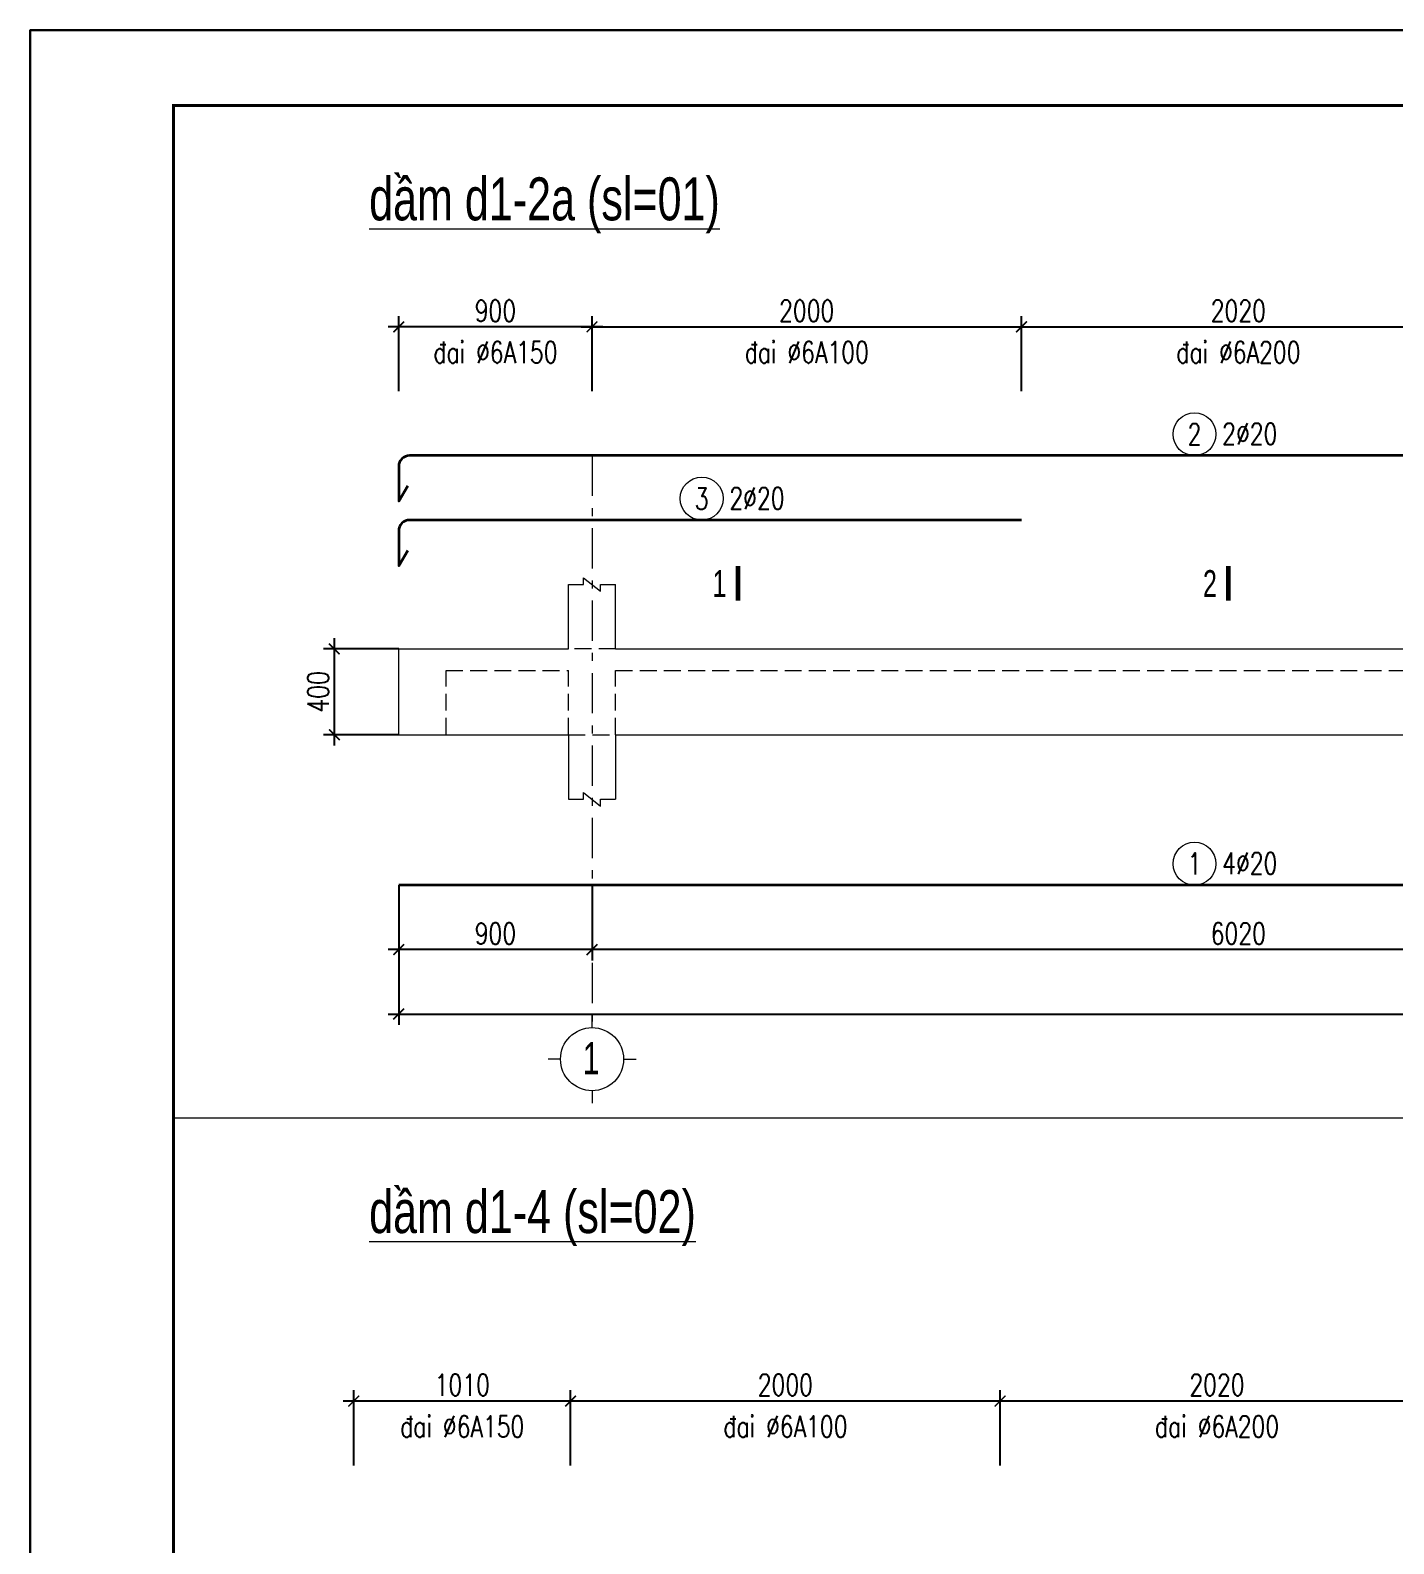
# Model space of a CAD drawing. Extents: x -2098986 to 943, y -1296280 to 73591.
# Drawn here: x -1794240 to -1781541, y -1198857 to -1184760 of the extents above; entities that cross this region are included whole.
import ezdxf
from ezdxf.enums import TextEntityAlignment as Align

# ---------------------------------------------------------------- set-up
doc = ezdxf.new("R2010")
doc.units = 0
doc.header["$LTSCALE"] = 150
doc.header["$PDMODE"] = 35
doc.linetypes.add('_An', pattern=[5, 3.5, -1.5])
doc.linetypes.add('_Tim', pattern=[9, 5, -1.5, 1, -1.5])
doc.layers.get('Defpoints').update_dxf_attribs({"lineweight": 18})
for name, color, linetype, lineweight in [('05.Text', 253, 'Continuous', 18), ('11.Khung bo', 32, 'Continuous', 50), ('12.Khung', 36, 'Continuous', 25), ('LS-DIM', 251, 'Continuous', 13), ('LS-TEXT', 60, 'Continuous', 20), ('LS-THAY', 7, 'Continuous', 20), ('LS-THEP', 3, 'Continuous', 35), ('LS-TRUC', 108, '_Tim', 9)]:
    doc.layers.add(name, color=color, linetype=linetype, lineweight=lineweight)
doc.layers.add('DIM', color=1, linetype='Continuous')
doc.layers.add('Tpl_Bound', color=1, linetype='Continuous', plot=False)
doc.styles.add('KCVN-LEADER', font='vnromadi.shx', dxfattribs={"width": 0.7, "height": 4})
doc.styles.add('LS.TEXT', font='vnromadi.shx', dxfattribs={"width": 0.7, "height": 4})
doc.styles.add('vnsimpli', font='vnsimli.shx', dxfattribs={"width": 0.75})
doc.dimstyles.new('D10', dxfattribs={"dimtxt": 200, "dimasz": 0, "dimexe": 0, "dimexo": 0, "dimgap": 0, "dimtad": 1, "dimdec": 0, "dimlfac": 0.1, "dimzin": 0, "dimdsep": 46, "dimtxsty": 'vnsimpli', "dimblk1": 'ARCHTICK', "dimblk2": 'ARCHTICK', "dimsah": 1, "dimcen": 0, "dimsd1": 1, "dimsd2": 1, "dimclrd": 256, "dimclre": 256, "dimclrt": 60, "dimadec": 0, "dimazin": 0, "dimtfac": 0.02, "dimtdec": 0, "dimtix": 1, "dimtmove": 2, "dimatfit": 3, "dimldrblk": 'ARCHTICK', "dimfxl": 100, "dimtolj": 1, "dimtzin": 0, "dimarcsym": 0})
doc.dimstyles.new('D50', dxfattribs={"dimtxt": 200, "dimasz": 100, "dimexe": 100, "dimexo": 0, "dimgap": 50, "dimtad": 1, "dimdec": 0, "dimlfac": 0.5, "dimzin": 0, "dimdsep": 46, "dimtxsty": 'vnsimpli', "dimblk1": 'ARCHTICK', "dimblk2": 'ARCHTICK', "dimsah": 1, "dimcen": 0, "dimdle": 100, "dimclrd": 256, "dimclre": 256, "dimclrt": 60, "dimadec": 0, "dimazin": 0, "dimtfac": 0.02, "dimtdec": 0, "dimtix": 1, "dimtmove": 2, "dimatfit": 3, "dimldrblk": 'ARCHTICK', "dimfxl": 100, "dimtolj": 1, "dimtzin": 0, "dimarcsym": 0})

# ---------------------------------------------------------------- blocks, each defined once
blk = doc.blocks.new('_ArchTick')
at = {"layer": 'DIM', "color": 0, "const_width": 0.15}
blk.add_lwpolyline([(-0.5, -0.5), (0.5, 0.5)], dxfattribs=at)
blk = doc.blocks.new('*D1621')
at = {"layer": 'Defpoints', "color": 0, "transparency": 16777216}
for p in [(-1789207, -1197528), (-1789207, -1198128), (-1785207, -1198128)]:
    blk.add_point(p, dxfattribs=at)
at = {"layer": 'LS-DIM', "lineweight": -2, "transparency": 16777216}
for p, q in [((-1789207, -1198128), (-1789207, -1197428)), ((-1785207, -1198128), (-1785207, -1197428)), ((-1785107, -1197528), (-1789307, -1197528))]:
    blk.add_line(p, q, dxfattribs=at)
at = {"layer": 'LS-DIM', "lineweight": -2, "transparency": 16777216, "xscale": 100, "yscale": 100, "zscale": 100, "rotation": 180}
blk.add_blockref('_ArchTick', (-1789207, -1197528), dxfattribs=at)
at = {"layer": 'LS-DIM', "lineweight": -2, "transparency": 16777216, "xscale": 100, "yscale": 100, "zscale": 100}
blk.add_blockref('_ArchTick', (-1785207, -1197528), dxfattribs=at)
at = {"layer": 'LS-DIM', "color": 60, "transparency": 16777216, "insert": (-1787207, -1197378), "char_height": 200, "attachment_point": 5, "style": 'vnsimpli'}
blk.add_mtext('\\A1;2000', dxfattribs=at)
blk = doc.blocks.new('*D1622')
at = {"layer": 'Defpoints', "color": 0, "transparency": 16777216}
for p in [(-1785207, -1197865), (-1789207, -1198128), (-1785207, -1198128)]:
    blk.add_point(p, dxfattribs=at)
at = {"layer": 'LS-DIM', "lineweight": -2, "transparency": 16777216}
for p, q in [((-1789207, -1198128), (-1789207, -1197865)), ((-1785207, -1198128), (-1785207, -1197865))]:
    blk.add_line(p, q, dxfattribs=at)
at = {"layer": 'LS-DIM', "color": 60, "transparency": 16777216, "insert": (-1787207, -1197765), "char_height": 200, "attachment_point": 5, "style": 'vnsimpli'}
blk.add_mtext('\\A1;®ai %%C6A100', dxfattribs=at)
blk = doc.blocks.new('*D1623')
at = {"layer": 'Defpoints', "color": 0, "transparency": 16777216}
for p in [(-1785207, -1197528), (-1785207, -1198128), (-1781167, -1198128)]:
    blk.add_point(p, dxfattribs=at)
at = {"layer": 'LS-DIM', "lineweight": -2, "transparency": 16777216}
for p, q in [((-1785207, -1198128), (-1785207, -1197428)), ((-1781167, -1198128), (-1781167, -1197428)), ((-1781067, -1197528), (-1785307, -1197528))]:
    blk.add_line(p, q, dxfattribs=at)
at = {"layer": 'LS-DIM', "lineweight": -2, "transparency": 16777216, "xscale": 100, "yscale": 100, "zscale": 100, "rotation": 180}
blk.add_blockref('_ArchTick', (-1785207, -1197528), dxfattribs=at)
at = {"layer": 'LS-DIM', "lineweight": -2, "transparency": 16777216, "xscale": 100, "yscale": 100, "zscale": 100}
blk.add_blockref('_ArchTick', (-1781167, -1197528), dxfattribs=at)
at = {"layer": 'LS-DIM', "color": 60, "transparency": 16777216, "insert": (-1783187, -1197378), "char_height": 200, "attachment_point": 5, "style": 'vnsimpli'}
blk.add_mtext('\\A1;2020', dxfattribs=at)
blk = doc.blocks.new('*D1624')
at = {"layer": 'Defpoints', "color": 0, "transparency": 16777216}
for p in [(-1781167, -1197865), (-1785207, -1198128), (-1781167, -1198128)]:
    blk.add_point(p, dxfattribs=at)
at = {"layer": 'LS-DIM', "lineweight": -2, "transparency": 16777216}
for p, q in [((-1785207, -1198128), (-1785207, -1197865)), ((-1781167, -1198128), (-1781167, -1197865))]:
    blk.add_line(p, q, dxfattribs=at)
at = {"layer": 'LS-DIM', "color": 60, "transparency": 16777216, "insert": (-1783187, -1197765), "char_height": 200, "attachment_point": 5, "style": 'vnsimpli'}
blk.add_mtext('\\A1;®ai %%C6A200', dxfattribs=at)
blk = doc.blocks.new('*D1625')
at = {"layer": 'Defpoints', "color": 0, "transparency": 16777216}
for p in [(-1791227, -1197528), (-1791227, -1198128), (-1789207, -1198128)]:
    blk.add_point(p, dxfattribs=at)
at = {"layer": 'LS-DIM', "lineweight": -2, "transparency": 16777216}
for p, q in [((-1791227, -1198128), (-1791227, -1197428)), ((-1789207, -1198128), (-1789207, -1197428)), ((-1789107, -1197528), (-1791327, -1197528))]:
    blk.add_line(p, q, dxfattribs=at)
at = {"layer": 'LS-DIM', "lineweight": -2, "transparency": 16777216, "xscale": 100, "yscale": 100, "zscale": 100, "rotation": 180}
blk.add_blockref('_ArchTick', (-1791227, -1197528), dxfattribs=at)
at = {"layer": 'LS-DIM', "lineweight": -2, "transparency": 16777216, "xscale": 100, "yscale": 100, "zscale": 100}
blk.add_blockref('_ArchTick', (-1789207, -1197528), dxfattribs=at)
at = {"layer": 'LS-DIM', "color": 60, "transparency": 16777216, "insert": (-1790217, -1197378), "char_height": 200, "attachment_point": 5, "style": 'vnsimpli'}
blk.add_mtext('\\A1;1010', dxfattribs=at)
blk = doc.blocks.new('*D1626')
at = {"layer": 'Defpoints', "color": 0, "transparency": 16777216}
for p in [(-1789207, -1197865), (-1791227, -1198128), (-1789207, -1198128)]:
    blk.add_point(p, dxfattribs=at)
at = {"layer": 'LS-DIM', "lineweight": -2, "transparency": 16777216}
for p, q in [((-1791227, -1198128), (-1791227, -1197865)), ((-1789207, -1198128), (-1789207, -1197865))]:
    blk.add_line(p, q, dxfattribs=at)
at = {"layer": 'LS-DIM', "color": 60, "transparency": 16777216, "insert": (-1790217, -1197765), "char_height": 200, "attachment_point": 5, "style": 'vnsimpli'}
blk.add_mtext('\\A1;®ai %%C6A150', dxfattribs=at)
blk = doc.blocks.new('100')
at = {"layer": '11.Khung bo', "const_width": 26.7}
blk.add_lwpolyline([(1860913, -945240), (1860913, -916940), (1896063, -916940), (1896063, -945240)], close=True, dxfattribs=at)
blk.add_lwpolyline([(1860913, -945240), (1860913, -916940), (1896063, -916940), (1896063, -945240)], close=True, dxfattribs=at)
blk.add_lwpolyline([(1860913, -945240), (1860913, -916940), (1896063, -916940), (1896063, -945240)], close=True, dxfattribs=at)
at = {"layer": '12.Khung'}
blk.add_lwpolyline([(1901579, -945940), (1901579, -916240), (1859580, -916240), (1859580, -945940)], close=True, dxfattribs=at)
blk.add_lwpolyline([(1901579, -945940), (1901579, -916240), (1859580, -916240), (1859580, -945940)], close=True, dxfattribs=at)
blk.add_lwpolyline([(1901579, -945940), (1901579, -916240), (1859580, -916240), (1859580, -945940)], close=True, dxfattribs=at)
blk = doc.blocks.new('A$C0F04115F')
at = {"layer": 'LS-THAY'}
for p, q in [((-380, 380), (-380, 530)), ((-760, 0), (-910, 0)), ((0, 0), (150, 0)), ((-380, -380), (-380, -530))]:
    blk.add_line(p, q, dxfattribs=at)
blk.add_circle((-380, 0), 380, dxfattribs=at)
blk = doc.blocks.new('*D1936')
at = {"layer": 'Defpoints', "color": 0, "transparency": 16777216}
for p in [(-1790808, -1192723), (-1789008, -1192723), (-1790808, -1193323)]:
    blk.add_point(p, dxfattribs=at)
at = {"layer": 'LS-DIM', "lineweight": -2, "transparency": 16777216}
for p, q in [((-1790808, -1192723), (-1790808, -1193423)), ((-1789008, -1192723), (-1789008, -1193423)), ((-1788908, -1193323), (-1790908, -1193323))]:
    blk.add_line(p, q, dxfattribs=at)
at = {"layer": 'LS-DIM', "lineweight": -2, "transparency": 16777216, "xscale": 100, "yscale": 100, "zscale": 100, "rotation": 180}
blk.add_blockref('_ArchTick', (-1790808, -1193323), dxfattribs=at)
at = {"layer": 'LS-DIM', "lineweight": -2, "transparency": 16777216, "xscale": 100, "yscale": 100, "zscale": 100}
blk.add_blockref('_ArchTick', (-1789008, -1193323), dxfattribs=at)
at = {"layer": 'LS-DIM', "color": 60, "transparency": 16777216, "insert": (-1789908, -1193173), "char_height": 200, "attachment_point": 5, "style": 'vnsimpli'}
blk.add_mtext('\\A1;900', dxfattribs=at)
blk = doc.blocks.new('*D1937')
at = {"layer": 'Defpoints', "color": 0, "transparency": 16777216}
for p in [(-1790808, -1187522), (-1790808, -1188122), (-1789008, -1188122)]:
    blk.add_point(p, dxfattribs=at)
at = {"layer": 'LS-DIM', "lineweight": -2, "transparency": 16777216}
for p, q in [((-1790808, -1188122), (-1790808, -1187422)), ((-1789008, -1188122), (-1789008, -1187422)), ((-1788908, -1187522), (-1790908, -1187522))]:
    blk.add_line(p, q, dxfattribs=at)
at = {"layer": 'LS-DIM', "lineweight": -2, "transparency": 16777216, "xscale": 100, "yscale": 100, "zscale": 100, "rotation": 180}
blk.add_blockref('_ArchTick', (-1790808, -1187522), dxfattribs=at)
at = {"layer": 'LS-DIM', "lineweight": -2, "transparency": 16777216, "xscale": 100, "yscale": 100, "zscale": 100}
blk.add_blockref('_ArchTick', (-1789008, -1187522), dxfattribs=at)
at = {"layer": 'LS-DIM', "color": 60, "transparency": 16777216, "insert": (-1789908, -1187372), "char_height": 200, "attachment_point": 5, "style": 'vnsimpli'}
blk.add_mtext('\\A1;900', dxfattribs=at)
blk = doc.blocks.new('*D1939')
at = {"layer": 'Defpoints', "color": 0, "transparency": 16777216}
for p in [(-1790808, -1192723), (-1769428, -1192723), (-1769428, -1193923)]:
    blk.add_point(p, dxfattribs=at)
at = {"layer": 'LS-DIM', "lineweight": -2, "transparency": 16777216}
for p, q in [((-1790808, -1192723), (-1790808, -1194023)), ((-1769428, -1192723), (-1769428, -1194023)), ((-1790908, -1193923), (-1769328, -1193923))]:
    blk.add_line(p, q, dxfattribs=at)
at = {"layer": 'LS-DIM', "lineweight": -2, "transparency": 16777216, "xscale": 100, "yscale": 100, "zscale": 100, "rotation": 180}
blk.add_blockref('_ArchTick', (-1790808, -1193923), dxfattribs=at)
at = {"layer": 'LS-DIM', "lineweight": -2, "transparency": 16777216, "xscale": 100, "yscale": 100, "zscale": 100}
blk.add_blockref('_ArchTick', (-1769428, -1193923), dxfattribs=at)
at = {"layer": 'LS-DIM', "color": 60, "transparency": 16777216, "insert": (-1780118, -1193773), "char_height": 200, "attachment_point": 5, "style": 'vnsimpli'}
blk.add_mtext('\\A1;10690', dxfattribs=at)
blk = doc.blocks.new('*D1941')
at = {"layer": 'Defpoints', "color": 0, "transparency": 16777216}
for p in [(-1789008, -1192723), (-1776968, -1192723), (-1789008, -1193323)]:
    blk.add_point(p, dxfattribs=at)
at = {"layer": 'LS-DIM', "lineweight": -2, "transparency": 16777216}
for p, q in [((-1789008, -1192723), (-1789008, -1193423)), ((-1776968, -1192723), (-1776968, -1193423)), ((-1776868, -1193323), (-1789108, -1193323))]:
    blk.add_line(p, q, dxfattribs=at)
at = {"layer": 'LS-DIM', "lineweight": -2, "transparency": 16777216, "xscale": 100, "yscale": 100, "zscale": 100, "rotation": 180}
blk.add_blockref('_ArchTick', (-1789008, -1193323), dxfattribs=at)
at = {"layer": 'LS-DIM', "lineweight": -2, "transparency": 16777216, "xscale": 100, "yscale": 100, "zscale": 100}
blk.add_blockref('_ArchTick', (-1776968, -1193323), dxfattribs=at)
at = {"layer": 'LS-DIM', "color": 60, "transparency": 16777216, "insert": (-1782988, -1193173), "char_height": 200, "attachment_point": 5, "style": 'vnsimpli'}
blk.add_mtext('\\A1;6020', dxfattribs=at)
blk = doc.blocks.new('*D1943')
at = {"layer": 'Defpoints', "color": 0, "transparency": 16777216}
for p in [(-1780968, -1187522), (-1785008, -1188122), (-1780968, -1188122)]:
    blk.add_point(p, dxfattribs=at)
at = {"layer": 'LS-DIM', "lineweight": -2, "transparency": 16777216}
for p, q in [((-1785008, -1188122), (-1785008, -1187422)), ((-1780968, -1188122), (-1780968, -1187422)), ((-1785108, -1187522), (-1780868, -1187522))]:
    blk.add_line(p, q, dxfattribs=at)
at = {"layer": 'LS-DIM', "lineweight": -2, "transparency": 16777216, "xscale": 100, "yscale": 100, "zscale": 100, "rotation": 180}
blk.add_blockref('_ArchTick', (-1785008, -1187522), dxfattribs=at)
at = {"layer": 'LS-DIM', "lineweight": -2, "transparency": 16777216, "xscale": 100, "yscale": 100, "zscale": 100}
blk.add_blockref('_ArchTick', (-1780968, -1187522), dxfattribs=at)
at = {"layer": 'LS-DIM', "color": 60, "transparency": 16777216, "insert": (-1782988, -1187372), "char_height": 200, "attachment_point": 5, "style": 'vnsimpli'}
blk.add_mtext('\\A1;2020', dxfattribs=at)
blk = doc.blocks.new('*D1944')
at = {"layer": 'Defpoints', "color": 0, "transparency": 16777216}
for p in [(-1791408, -1190522), (-1790808, -1190522), (-1790808, -1191322)]:
    blk.add_point(p, dxfattribs=at)
at = {"layer": 'LS-DIM', "lineweight": -2, "transparency": 16777216}
for p, q in [((-1790808, -1190522), (-1791508, -1190522)), ((-1791408, -1191422), (-1791408, -1190422)), ((-1790808, -1191322), (-1791508, -1191322))]:
    blk.add_line(p, q, dxfattribs=at)
at = {"layer": 'LS-DIM', "lineweight": -2, "transparency": 16777216, "xscale": 100, "yscale": 100, "zscale": 100}
for p, rotation in [((-1791408, -1190522), 90), ((-1791408, -1191322), 270)]:
    blk.add_blockref('_ArchTick', p, dxfattribs=dict(at, rotation=rotation))
at = {"layer": 'LS-DIM', "color": 60, "transparency": 16777216, "insert": (-1791558, -1190922), "char_height": 200, "attachment_point": 5, "rotation": 90, "style": 'vnsimpli'}
blk.add_mtext('\\A1;400', dxfattribs=at)
blk = doc.blocks.new('*D1946')
at = {"layer": 'Defpoints', "color": 0, "transparency": 16777216}
for p in [(-1789008, -1187859), (-1789008, -1188122), (-1785008, -1188122)]:
    blk.add_point(p, dxfattribs=at)
at = {"layer": 'LS-DIM', "lineweight": -2, "transparency": 16777216}
for p, q in [((-1789008, -1188122), (-1789008, -1187859)), ((-1785008, -1188122), (-1785008, -1187859))]:
    blk.add_line(p, q, dxfattribs=at)
at = {"layer": 'LS-DIM', "color": 60, "transparency": 16777216, "insert": (-1787008, -1187759), "char_height": 200, "attachment_point": 5, "style": 'vnsimpli'}
blk.add_mtext('\\A1;®ai %%C6A100', dxfattribs=at)
blk = doc.blocks.new('*D1947')
at = {"layer": 'Defpoints', "color": 0, "transparency": 16777216}
for p in [(-1785008, -1187522), (-1789008, -1188122), (-1785008, -1188122)]:
    blk.add_point(p, dxfattribs=at)
at = {"layer": 'LS-DIM', "lineweight": -2, "transparency": 16777216}
for p, q in [((-1789008, -1188122), (-1789008, -1187422)), ((-1785008, -1188122), (-1785008, -1187422)), ((-1789108, -1187522), (-1784908, -1187522))]:
    blk.add_line(p, q, dxfattribs=at)
at = {"layer": 'LS-DIM', "lineweight": -2, "transparency": 16777216, "xscale": 100, "yscale": 100, "zscale": 100, "rotation": 180}
blk.add_blockref('_ArchTick', (-1789008, -1187522), dxfattribs=at)
at = {"layer": 'LS-DIM', "lineweight": -2, "transparency": 16777216, "xscale": 100, "yscale": 100, "zscale": 100}
blk.add_blockref('_ArchTick', (-1785008, -1187522), dxfattribs=at)
at = {"layer": 'LS-DIM', "color": 60, "transparency": 16777216, "insert": (-1787008, -1187372), "char_height": 200, "attachment_point": 5, "style": 'vnsimpli'}
blk.add_mtext('\\A1;2000', dxfattribs=at)
blk = doc.blocks.new('*D1948')
at = {"layer": 'Defpoints', "color": 0, "transparency": 16777216}
for p in [(-1785008, -1187859), (-1785008, -1188122), (-1780968, -1188122)]:
    blk.add_point(p, dxfattribs=at)
at = {"layer": 'LS-DIM', "lineweight": -2, "transparency": 16777216}
for p, q in [((-1785008, -1188122), (-1785008, -1187859)), ((-1780968, -1188122), (-1780968, -1187859))]:
    blk.add_line(p, q, dxfattribs=at)
at = {"layer": 'LS-DIM', "color": 60, "transparency": 16777216, "insert": (-1782988, -1187759), "char_height": 200, "attachment_point": 5, "style": 'vnsimpli'}
blk.add_mtext('\\A1;®ai %%C6A200', dxfattribs=at)
blk = doc.blocks.new('*D1935')
at = {"layer": 'Defpoints', "color": 0, "transparency": 16777216}
for p in [(-1790808, -1187859), (-1790808, -1188122), (-1789008, -1188122)]:
    blk.add_point(p, dxfattribs=at)
at = {"layer": 'LS-DIM', "lineweight": -2, "transparency": 16777216}
for p, q in [((-1790808, -1188122), (-1790808, -1187859)), ((-1789008, -1188122), (-1789008, -1187859))]:
    blk.add_line(p, q, dxfattribs=at)
at = {"layer": 'LS-DIM', "color": 60, "transparency": 16777216, "insert": (-1789908, -1187759), "char_height": 200, "attachment_point": 5, "style": 'vnsimpli'}
blk.add_mtext('\\A1;®ai %%C6A150', dxfattribs=at)

msp = doc.modelspace()

# ---------------------------------------------------------------- linework, layer by layer
at = {"layer": 'LS-DIM', "linetype": '_An', "ltscale": 0.3}
for p, q in [((-1790367.7, -1190722.1), (-1789227.7, -1190722.1)), ((-1788787.7, -1191322.1), (-1788787.7, -1190722.1)), ((-1788787.7, -1190722.1), (-1777187.7, -1190722.1))]:
    msp.add_line(p, q, dxfattribs=at)
at = {"layer": 'LS-DIM'}
for points in [[(-1789227.7, -1189922.1), (-1789085.7, -1189922.1), (-1789085.7, -1189859.1), (-1788928.1, -1189985.2), (-1788928.1, -1189922.1), (-1788787.7, -1189922.1)], [(-1789227.7, -1191922.5), (-1789085.7, -1191922.5), (-1789085.7, -1191859.5), (-1788928.1, -1191985.7), (-1788928.1, -1191922.5), (-1788787.7, -1191922.5)]]:
    msp.add_lwpolyline(points, dxfattribs=at)
at = {"layer": 'LS-DIM', "linetype": '_An', "ltscale": 0.3}
for points in [[(-1788787.7, -1190522.1), (-1789227.7, -1190522.1)], [(-1790367.7, -1191322.1), (-1790367.7, -1190722.1)], [(-1789227.7, -1191322.1), (-1789227.7, -1190722.1)], [(-1789227.7, -1191322.1), (-1789227.7, -1191322.1), (-1788787.7, -1191322.1)]]:
    msp.add_lwpolyline(points, dxfattribs=at)
at = {"layer": 'LS-TEXT', "const_width": 42.9}
for points in [[(-1787648.6, -1189749), (-1787648.6, -1190071.5)], [(-1783080.4, -1189749), (-1783080.4, -1190071.5)]]:
    msp.add_lwpolyline(points, dxfattribs=at)
at = {"layer": 'LS-THAY'}
for p, q in [((-1789227.7, -1190522.1), (-1789227.7, -1189922.1)), ((-1788787.7, -1190522.1), (-1788787.7, -1189922.1)), ((-1790807.7, -1190522.1), (-1789227.7, -1190522.1)), ((-1789227.7, -1190522.1), (-1789227.7, -1190522.1)), ((-1788787.7, -1190522.1), (-1777187.7, -1190522.1)), ((-1790807.7, -1191322.1), (-1789227.7, -1191322.1)), ((-1789227.7, -1191322.1), (-1789227.7, -1191322.1)), ((-1789227.7, -1191322.1), (-1789227.7, -1191922.5)), ((-1788787.7, -1191322.1), (-1777187.7, -1191322.1)), ((-1788787.7, -1191322.1), (-1788787.7, -1191922.5)), ((-1757756.8, -1194892.9), (-1792906.8, -1194892.9))]:
    msp.add_line(p, q, dxfattribs=at)
msp.add_lwpolyline([(-1790807.7, -1191322.1), (-1790807.7, -1190522.1)], dxfattribs=at)
for centre in [(-1783396.2, -1188522.1), (-1787986.5, -1189122.2), (-1783396.2, -1192522.5)]:
    msp.add_circle(centre, 200, dxfattribs=at)
at = {"layer": 'LS-THEP'}
msp.add_line((-1769427.7, -1192722.4), (-1790807.7, -1192722.6), dxfattribs=at)
for points in [[(-1769513.4, -1189004.1), (-1769427.8, -1189146.9), (-1769427.8, -1188822, 0.4142136), (-1769527.8, -1188722), (-1790707.7, -1188722, 0.4142136), (-1790807.7, -1188822), (-1790807.7, -1189147.1), (-1790722.1, -1189004.3)], [(-1785007.8, -1189322.1), (-1790707.7, -1189322.1, 0.4142136), (-1790807.7, -1189422.1), (-1790807.7, -1189747.2), (-1790722.1, -1189604.4)]]:
    msp.add_lwpolyline(points, format="xyb", dxfattribs=at)
at = {"layer": 'LS-TRUC', "ltscale": 0.5}
msp.add_line((-1789007.7, -1188722), (-1789007.7, -1193991.6), dxfattribs=at)
at = {"layer": 'Tpl_Bound', "color": 1}
msp.add_lwpolyline([(-1794240.1, -1214459.5), (-1794240.1, -1184759.5), (-1752240.1, -1184759.5), (-1752240.1, -1214459.5)], close=True, dxfattribs=at)

# ---------------------------------------------------------------- block references
at = {"layer": '05.Text', "xscale": 1.000009185772931, "yscale": 1.000009185772931, "zscale": 1.000009185772931}
msp.add_blockref('100', (-3653836.8, -268511), dxfattribs=at)
at = {"layer": 'LS-THAY', "xscale": 0.7730448001530021, "yscale": 0.7730448001530021, "zscale": 0.7730448001530021}
msp.add_blockref('A$C0F04115F', (-1788713.9, -1194343.4), dxfattribs=at)

# ---------------------------------------------------------------- texts
at = {"layer": 'LS-TEXT', "color": 60, "style": 'LS.TEXT', "width": 0.75}
for s, p in [('%%UdÇm d1-2a (sl=01)', (-1791084, -1186530)), ('%%UdÇm d1-4 (sl=02)', (-1791084, -1195963.3))]:
    msp.add_text(s, height=400, dxfattribs=at).set_placement(p)
at = {"layer": 'LS-TEXT', "style": 'vnsimpli', "width": 0.75}
for s, p in [('2`20', (-1782881.4, -1188619.1)), ('2`20', (-1787471.7, -1189219.2)), ('4`20', (-1782881.4, -1192619.5))]:
    msp.add_text(s, height=200, dxfattribs=at).set_placement(p, align=Align.CENTER)
at = {"layer": 'LS-TEXT', "style": 'KCVN-LEADER', "width": 0.7}
for s, p in [('1', (-1787755.8, -1190038.1)), ('2', (-1783187.5, -1190038.1))]:
    msp.add_text(s, height=250, dxfattribs=at).set_placement(p, align=Align.RIGHT)
msp.add_text('1', height=300, dxfattribs=at).set_placement((-1789015.1, -1194334.3), align=Align.MIDDLE_CENTER)
at = {"layer": 'LS-TEXT', "style": 'vnsimpli', "width": 0.75}
for tag, p in [('2', (-1783396.2, -1188522.1)), ('3', (-1787986.5, -1189122.2)), ('1', (-1783396.2, -1192522.5))]:
    msp.add_attdef(tag, text='2', height=200, dxfattribs=at).set_placement(p, align=Align.MIDDLE)

# ---------------------------------------------------------------- dimensions: what is measured, and where the dimension line sits
at = {"layer": 'LS-DIM'}
for base, p1, p2, picture, middle in [((-1790807.7, -1187522.1), (-1789007.7, -1188122.1), (-1790807.7, -1188122.1), '*D1937', (-1789907.7, -1187372.1)), ((-1785007.8, -1187522.1), (-1789007.7, -1188122.1), (-1785007.8, -1188122.1), '*D1947', (-1787007.8, -1187372.1)), ((-1780967.7, -1187522.1), (-1785007.8, -1188122.1), (-1780967.7, -1188122.1), '*D1943', (-1782987.7, -1187372.1)), ((-1790807.7, -1193322.5), (-1789007.7, -1192722.5), (-1790807.7, -1192722.5), '*D1936', (-1789907.7, -1193172.5)), ((-1769427.7, -1193922.5), (-1790807.7, -1192722.5), (-1769427.7, -1192722.5), '*D1939', (-1780117.7, -1193772.5)), ((-1789007.7, -1193322.5), (-1776967.7, -1192722.5), (-1789007.7, -1192722.5), '*D1941', (-1782987.7, -1193172.5))]:
    dim = msp.add_linear_dim(base=base, p1=p1, p2=p2, dimstyle='D50', dxfattribs=at)
    dim.commit()
    dim.dimension.update_dxf_attribs({"geometry": picture, "text_midpoint": middle})
for base, p1, p2, text, picture, middle in [((-1790807.7, -1187859.1), (-1789007.7, -1188122.1), (-1790807.7, -1188122.1), '®ai %%C6A150', '*D1935', (-1789907.7, -1187759.1)), ((-1789007.7, -1187859.1), (-1785007.8, -1188122.1), (-1789007.7, -1188122.1), '®ai %%C6A100', '*D1946', (-1787007.8, -1187759.1)), ((-1785007.8, -1187859.1), (-1780967.7, -1188122.1), (-1785007.8, -1188122.1), '®ai %%C6A200', '*D1948', (-1782987.7, -1187759.1))]:
    dim = msp.add_linear_dim(base=base, p1=p1, p2=p2, text=text, dimstyle='D10', dxfattribs=at)
    dim.commit()
    dim.dimension.update_dxf_attribs({"geometry": picture, "text_midpoint": middle})
for base, p1, p2, angle, picture, middle in [((-1791407.7, -1190522.1), (-1790807.7, -1191322.1), (-1790807.7, -1190522.1), 90, '*D1944', (-1791557.7, -1190922.1)), ((-1791226.9, -1197528.5), (-1789206.9, -1198128.5), (-1791226.9, -1198128.5), 180, '*D1625', (-1790216.9, -1197378.5)), ((-1789206.9, -1197528.5), (-1785206.9, -1198128.5), (-1789206.9, -1198128.5), 180, '*D1621', (-1787206.9, -1197378.5)), ((-1785206.9, -1197528.5), (-1781166.9, -1198128.5), (-1785206.9, -1198128.5), 180, '*D1623', (-1783186.9, -1197378.5))]:
    dim = msp.add_linear_dim(base=base, p1=p1, p2=p2, angle=angle, dimstyle='D50', dxfattribs=at)
    dim.commit()
    dim.dimension.update_dxf_attribs({"geometry": picture, "text_midpoint": middle})
for base, p1, p2, text, picture, middle in [((-1789206.9, -1197865.5), (-1791226.9, -1198128.5), (-1789206.9, -1198128.5), '®ai %%C6A150', '*D1626', (-1790216.9, -1197765.5)), ((-1785206.9, -1197865.5), (-1789206.9, -1198128.5), (-1785206.9, -1198128.5), '®ai %%C6A100', '*D1622', (-1787206.9, -1197765.5)), ((-1781166.9, -1197865.5), (-1785206.9, -1198128.5), (-1781166.9, -1198128.5), '®ai %%C6A200', '*D1624', (-1783186.9, -1197765.5))]:
    dim = msp.add_linear_dim(base=base, p1=p1, p2=p2, angle=180, text=text, dimstyle='D10', dxfattribs=at)
    dim.commit()
    dim.dimension.update_dxf_attribs({"geometry": picture, "text_midpoint": middle})

doc.saveas('drawing.dxf')
